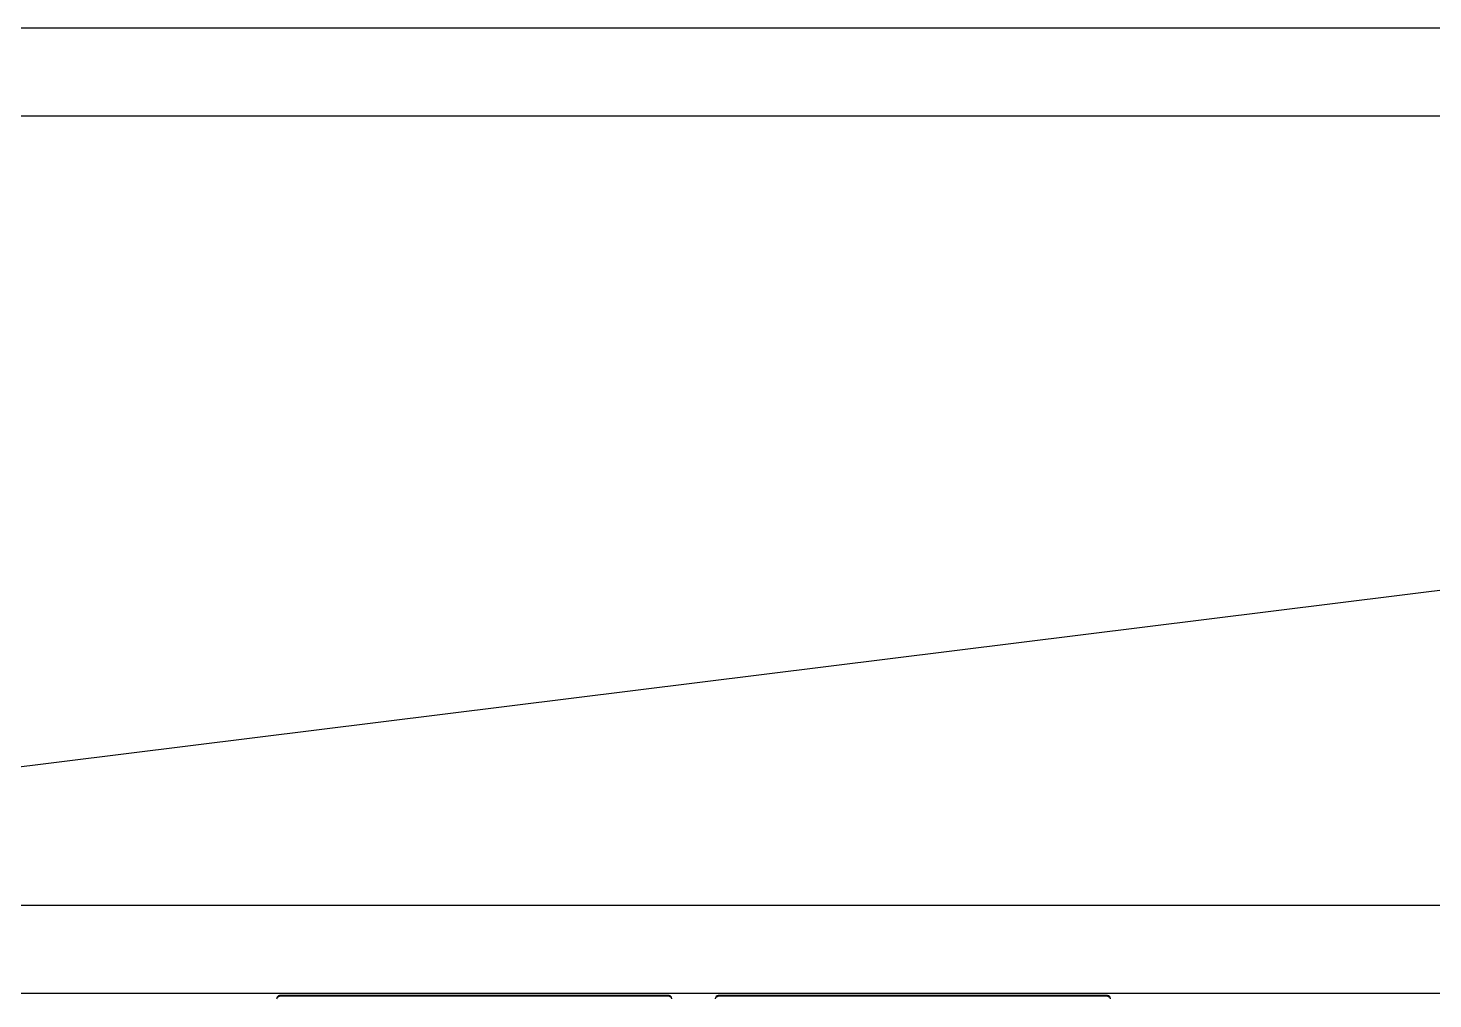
# Model space of a CAD drawing. Header units: metres. Extents: x -658 to -58, y -713 to -118.
# Drawn here: x -336.286 to -333.082, y -192.159 to -189.946 of the extents above; entities that cross this region are included whole.
import ezdxf

# ---------------------------------------------------------------- set-up
doc = ezdxf.new("R2010")
doc.units = ezdxf.units.M
doc.header["$LTSCALE"] = 100
doc.layers.add('plan', color=8, linetype='Continuous')
doc.layers.add('slope arrow', color=255, linetype='Continuous')

# ---------------------------------------------------------------- blocks, each defined once
blk = doc.blocks.new('Modern_Bed_13665 - Modern_Bed_13665-1077701-الدور الاول')
for p, q in [((-0.056, 0.8542), (-0.944, 0.8542)), ((-0.056, 0.8527), (-0.944, 0.8527)), ((0.944, 0.8542), (0.056, 0.8542)), ((0.944, 0.8527), (0.056, 0.8527))]:
    blk.add_line(p, q)
at = {"flags": 128}
for points in [[(-0.95, 0.8468), (-0.9498, 0.8484), (-0.9492, 0.8498), (-0.9482, 0.851), (-0.947, 0.8519), (-0.9456, 0.8525), (-0.944, 0.8527)], [(-0.056, 0.8527), (-0.0544, 0.8525), (-0.053, 0.8519), (-0.0518, 0.851), (-0.0508, 0.8498), (-0.0502, 0.8484), (-0.05, 0.8468)], [(0.05, 0.8468), (0.0502, 0.8484), (0.0508, 0.8498), (0.0518, 0.851), (0.053, 0.8519), (0.0544, 0.8525), (0.056, 0.8527)], [(0.944, 0.8527), (0.9456, 0.8525), (0.947, 0.8519), (0.9482, 0.851), (0.9492, 0.8498), (0.9498, 0.8484), (0.95, 0.8468)]]:
    blk.add_lwpolyline(points, dxfattribs=at)
for centre, start, end in [((-0.944, 0.8482), 90, 180), ((-0.056, 0.8482), 0, 90), ((0.056, 0.8482), 90, 180), ((0.944, 0.8482), 360, 90)]:
    blk.add_arc(centre, 0.006, start, end)
blk = doc.blocks.new('A$Cb06f5615')
at = {"layer": 'plan'}
for p, q in [((-11.1028, 21.3095), (-41.8028, 21.3095)), ((-41.6028, 21.1095), (-28.9035, 21.1095)), ((-34.2035, 19.3095), (-39.8035, 19.3095)), ((-39.6035, 19.1095), (-34.6035, 19.1095))]:
    blk.add_line(p, q, dxfattribs=at)
blk.add_blockref('Modern_Bed_13665 - Modern_Bed_13665-1077701-الدور الاول', (-37.5226, 18.2495), dxfattribs=at)

msp = doc.modelspace()

# ---------------------------------------------------------------- linework, layer by layer
at = {"layer": 'slope arrow', "linetype": 'Continuous'}
msp.add_line((-338.8484, -191.9462), (-326.1706, -190.3706), dxfattribs=at)

# ---------------------------------------------------------------- block references
at = {"layer": 'plan'}
msp.add_blockref('A$Cb06f5615', (-297.2456, -211.2557), dxfattribs=at)

doc.saveas('drawing.dxf')
